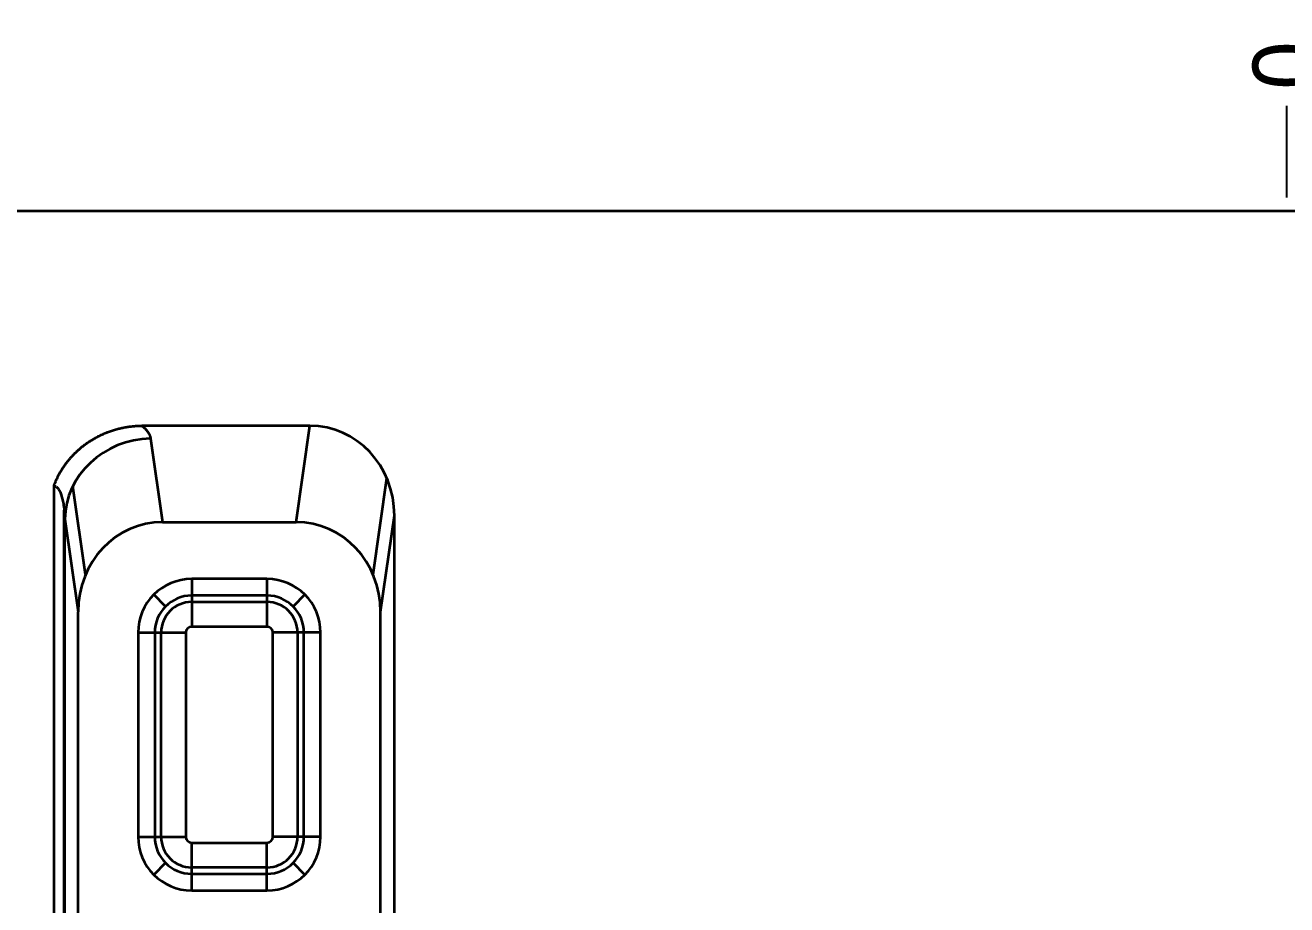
# Model space of a CAD drawing. Header units: millimetres. Extents: x -467 to 269, y 332 to 784.
# Drawn here: x -349.2 to -231.7, y 702.3 to 784.2 of the extents above; entities that cross this region are included whole.
import ezdxf

# ---------------------------------------------------------------- set-up
doc = ezdxf.new("R2010")
doc.units = ezdxf.units.MM
doc.layers.add('10', color=7, linetype='Continuous', true_color=0xffffff)
doc.layers.add('dim', color=82, linetype='Continuous', lineweight=9)
doc.styles.add('Capful-A', font='')
doc.styles.get('Capful-A').set_extended_font_data('Microsoft YaHei')
doc.dimstyles.new('Capful-A-2.5', dxfattribs={"dimscale": 2.5, "dimtxt": 2.5, "dimasz": 2.5, "dimexe": 1.5, "dimexo": 1, "dimgap": 1.5, "dimtad": 0, "dimdsep": 46, "dimtxsty": 'Capful-A', "dimcen": 0, "dimclrt": 7, "dimazin": 2, "dimtfac": 1, "dimtmove": 0, "dimatfit": 3, "dimfxl": 0, "dimtolj": 1, "dimtzin": 0, "dimarcsym": 0})

# ---------------------------------------------------------------- blocks, each defined once
blk = doc.blocks.new('*D33')
at = {"layer": 'Defpoints', "color": 0, "transparency": 16777216}
for p in [(-231.74, 766.87), (-231.74, 576.87)]:
    blk.add_point(p, dxfattribs=at)
at = {"layer": 'dim', "color": 0, "lineweight": -2, "transparency": 16777216}
blk.add_line((-231.74, 768.12), (-231.74, 777.1), dxfattribs=at)
at = {"layer": 'dim', "color": 7, "transparency": 16777216, "insert": (-231.74, 780.41), "char_height": 6.25, "attachment_point": 5, "rotation": 90, "style": 'Capful-A', "bg_fill": 3, "box_fill_scale": 1.1, "bg_fill_color": 256, "bg_fill_true_color": 13158600, "bg_fill_transparency": 0}
blk.add_mtext('\\A1;0', dxfattribs=at)
at = {"layer": 'Defpoints', "color": 0, "transparency": 16777216}
blk.add_point((-231.74, 777.1), dxfattribs=at)

msp = doc.modelspace()

# ---------------------------------------------------------------- linework, layer by layer
at = {"layer": '10', "color": 7, "linetype": 'Continuous', "lineweight": 35}
for p, q in [((-410.409, 766.87), (-53.065, 766.87)), ((-322.718, 746.87), (-338.366, 746.87)), ((-324.008, 737.909), (-322.718, 746.87)), ((-337.565, 745.68), (-336.446, 737.909)), ((-316.844, 733.023), (-315.554, 741.984)), ((-346.557, 695.018), (-346.557, 741.269)), ((-343.61, 733.023), (-344.793, 741.244)), ((-345.604, 695.089), (-345.604, 739.022)), ((-345.554, 738.163), (-344.313, 729.548)), ((-345.554, 695.118), (-345.554, 738.163)), ((-336.446, 737.909), (-324.008, 737.909)), ((-316.141, 729.548), (-314.851, 738.509)), ((-314.851, 695.018), (-314.851, 738.509)), ((-333.727, 732.612), (-333.727, 731.065)), ((-326.727, 732.612), (-333.727, 732.612)), ((-326.727, 732.612), (-326.727, 731.065)), ((-336.168, 730.054), (-337.263, 731.148)), ((-326.727, 731.065), (-333.727, 731.065)), ((-333.727, 731.065), (-333.727, 728.167)), ((-326.727, 731.065), (-326.727, 728.167)), ((-323.192, 731.148), (-324.286, 730.054)), ((-333.727, 730.469), (-326.727, 730.469)), ((-344.313, 697.606), (-344.313, 729.548)), ((-316.141, 697.606), (-316.141, 729.548)), ((-338.727, 727.612), (-337.179, 727.612)), ((-338.727, 727.612), (-338.727, 708.612)), ((-337.179, 727.612), (-334.281, 727.612)), ((-337.179, 727.612), (-337.179, 708.612)), ((-336.583, 708.612), (-336.583, 727.612)), ((-334.281, 727.612), (-334.281, 708.612)), ((-326.727, 728.167), (-333.727, 728.167)), ((-326.173, 708.612), (-326.173, 727.612)), ((-323.275, 727.612), (-326.173, 727.612)), ((-323.871, 727.612), (-323.871, 708.612)), ((-321.727, 727.612), (-323.275, 727.612)), ((-323.275, 708.612), (-323.275, 727.612)), ((-321.727, 708.612), (-321.727, 727.612)), ((-338.727, 708.612), (-337.179, 708.612)), ((-337.179, 708.612), (-334.281, 708.612)), ((-323.275, 708.612), (-326.173, 708.612)), ((-321.727, 708.612), (-323.275, 708.612)), ((-333.727, 708.058), (-326.727, 708.058)), ((-333.727, 705.16), (-333.727, 708.058)), ((-326.727, 705.16), (-326.727, 708.058)), ((-336.168, 706.171), (-337.263, 705.077)), ((-326.727, 705.756), (-333.727, 705.756)), ((-333.727, 705.16), (-326.727, 705.16)), ((-333.727, 703.612), (-333.727, 705.16)), ((-326.727, 703.612), (-326.727, 705.16)), ((-323.192, 705.077), (-324.286, 706.171)), ((-333.727, 703.612), (-326.727, 703.612))]:
    msp.add_line(p, q, dxfattribs=at)
for centre, radius, start, end in [((-333.727, 727.612), 5, 90, 180), ((-326.727, 727.612), 5, 360, 90), ((-333.727, 727.612), 3.452, 90, 180), ((-326.727, 727.612), 3.452, 0, 90), ((-333.727, 727.612), 2.856, 90, 180), ((-326.727, 727.612), 2.856, 0, 90), ((-333.727, 727.612), 0.554, 90, 180), ((-326.727, 727.612), 0.554, 0, 90), ((-333.727, 708.612), 5, 180, 270), ((-333.727, 708.612), 3.452, 180, 270), ((-333.727, 708.612), 2.856, 180, 270), ((-333.727, 708.612), 0.554, 180, 270), ((-326.727, 708.612), 2.856, 270, 0), ((-326.727, 708.612), 0.554, 270, 0), ((-326.727, 708.612), 3.452, 270, 360), ((-326.727, 708.612), 5, 270, 360)]:
    msp.add_arc(centre, radius, start, end, dxfattribs=at)
for centre, major_axis, start_param, end_param in [((-322.862, 738.357), (1.215, 8.437), 4.8646179, 6.4175133), ((-337.565, 738.163), (7.918, 1.14), 1.4364683, 2.9893638), ((-336.302, 729.396), (1.215, -8.437), 3.0072647, 4.5601601), ((-324.152, 729.396), (1.215, 8.437), 4.8646179, 6.4175133)]:
    msp.add_ellipse(centre, major_axis=major_axis, ratio=0.9385552, start_param=start_param, end_param=end_param, dxfattribs=at)
for points, degree, knots in [([(-346.557, 741.269), (-346.172, 742.366), (-345.457, 743.335), (-344.71, 744.347), (-343.673, 745.118), (-342.552, 745.951), (-341.213, 746.403), (-339.825, 746.87), (-338.366, 746.87)], 2, [0, 0, 0, 0.25, 0.25, 0.5, 0.5, 0.75, 0.75, 1, 1, 1]), ([(-338.366, 746.87), (-337.978, 746.561), (-337.773, 746.23), (-337.605, 745.958), (-337.565, 745.68)], 2, [0, 0, 0, 0.5, 0.5, 1, 1, 1]), ([(-346.557, 741.269), (-346.525, 741.269), (-346.492, 741.263), (-346.425, 741.242), (-346.392, 741.226), (-346.326, 741.183), (-346.294, 741.157), (-346.231, 741.094), (-346.2, 741.057), (-346.11, 740.934), (-346.052, 740.833), (-345.945, 740.598), (-345.895, 740.465), (-345.805, 740.174), (-345.764, 740.015), (-345.711, 739.763), (-345.695, 739.677), (-345.665, 739.501), (-345.651, 739.41), (-345.626, 739.227), (-345.615, 739.133), (-345.595, 738.944), (-345.587, 738.848), (-345.565, 738.558), (-345.557, 738.361), (-345.554, 738.163)], 3, [0, 0, 0, 0, 0.0625, 0.0625, 0.125, 0.125, 0.1875, 0.1875, 0.25, 0.25, 0.375, 0.375, 0.5, 0.5, 0.625, 0.625, 0.6875, 0.6875, 0.75, 0.75, 0.8125, 0.8125, 0.875, 0.875, 1, 1, 1, 1])]:
    msp.add_open_spline(points, degree=degree, knots=knots, dxfattribs=at)

# ---------------------------------------------------------------- next in the draw order: dimensions: what is measured, and where the dimension line sits
at = {"layer": 'dim'}
dim = msp.add_ordinate_dim(feature_location=(-231.737028352, 766.870444756), offset=(0, 10.22687115), dtype=1, origin=(-231.737028352, 576.870444756), dimstyle='Capful-A-2.5', override={"dimasz": 2, "dimexe": 0.49975, "dimexo": 0.49975, "dimgap": 0.49975}, dxfattribs=at)
dim.commit()
dim.dimension.update_dxf_attribs({"geometry": '*D33', "text_midpoint": (-231.737028352, 780.40850498)})

doc.saveas('drawing.dxf')
